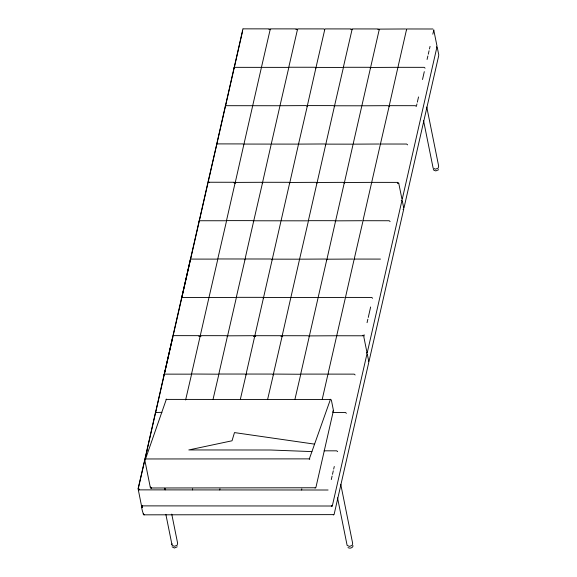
<?xml version="1.0" encoding="UTF-8"?>
<svg xmlns="http://www.w3.org/2000/svg" width="577" height="577" viewBox="0 0 577 577"><rect width="100%" height="100%" fill="white"/><g stroke="black" fill="none" stroke-linecap="round" stroke-linejoin="round"><path stroke-width="0.87" d="M328.082 490.01L138.999 489.866L138.949 488.899M142 506.058L141.574 505.632L142.526 505.878L141.697 506.599L142.512 507.284L142.526 505.878L331.602 506.015C332.842 505.878 331.155 507.017 331.602 506.015L332.071 505.921L331.602 506.015M208.903 182.108L208.896 182.62L208.34 182.447M141.87 507.082L142.144 506.217M406.54 29.802L406.634 29.117L397.993 67.004M207.879 183.399L173.215 335.425M146.623 451.517L155.458 412.483L161.913 412.346M155.372 413.168L164.207 374.134L190.836 374.156M199.087 221.424L207.922 182.39M216.577 144.726L225.412 105.692L252.041 105.714M225.318 106.377L234.154 67.343L260.782 67.365M234.06 68.028L242.895 28.994M165.368 488.741L165.173 489.887L164.445 488.25M192.466 489.909L192.66 488.762M219.75 489.931L219.952 488.784M301.62 489.988L301.814 488.842M353.11 545.82C352.735 548.006 349.676 548.763 347.981 547.58M138.083 488.719L146.861 450.687M172.949 335.785L164.113 374.819L172.855 336.47M173.057 335.324L181.69 297.436L208.326 297.458M208.03 181.928L216.808 143.897L242.946 143.918L243.862 144.748M138.242 488.82L172.898 336.795M242.65 30.884L208.189 182.029L208.492 181.762M185.606 399.991L191.636 374.011L218.128 374.177M191.6 373.694L200.241 335.807M200.342 335.345L208.982 297.458L235.611 297.48M209.09 296.996L217.868 258.965L244.006 258.986L244.922 259.816M217.832 258.647L226.61 220.616L252.755 220.638L253.664 221.467M226.573 220.299L235.214 182.411L261.496 182.289L262.412 183.118L271.248 144.084L297.876 144.106M244.064 143.601L252.697 105.714L279.333 105.735M252.805 105.252L261.446 67.365L288.074 67.386M261.547 66.903L270.325 28.872L296.47 28.893L297.386 29.723M213.093 399.147L218.928 374.033L245.066 374.047L245.982 374.884M218.892 373.716L227.526 335.828L253.808 335.699M236.375 297.018L245.153 258.986L271.298 259.001L272.214 259.838M245.117 258.669L253.757 220.782L280.393 220.803M253.866 220.32L262.643 182.289L288.788 182.303L289.697 183.14L298.533 144.106L324.815 143.976L325.731 144.805M271.349 143.623L279.989 105.735L306.272 105.605L307.188 106.442L316.023 67.408L342.651 67.43M280.097 105.274L288.875 67.242L315.013 67.257L315.929 68.093M288.839 66.925L297.617 28.893L323.762 28.908L324.671 29.744M240.378 399.169L246.213 374.047L272.358 374.069L273.274 374.899M246.177 373.737L254.818 335.85M254.926 335.388L263.559 297.501L290.195 297.523M263.667 297.04L272.308 259.152L298.936 259.174M272.409 258.691L281.049 220.803L307.678 220.825M281.15 220.342L289.791 182.455L316.073 182.325L316.989 183.154L325.825 144.127L352.453 144.149M298.641 143.644L307.418 105.605L333.564 105.627L334.472 106.456M316.124 66.946L324.909 28.908L351.047 28.929L351.963 29.759M267.67 399.19L273.505 374.069L299.997 374.242M273.469 373.759L282.247 335.72L308.392 335.742L309.308 336.571M290.959 297.061L299.593 259.174L325.875 259.044L326.791 259.874L335.626 220.847L361.909 220.717M299.701 258.712L308.479 220.674L334.624 220.695L335.533 221.525M308.443 220.364L317.083 182.476L343.365 182.346L344.281 183.176L353.117 144.149L379.399 144.019M325.933 143.666L334.566 105.779L361.202 105.8M334.674 105.317L343.452 67.278L369.597 67.3L370.506 68.129M343.416 66.968L352.194 28.929L378.339 28.951L379.255 29.78M294.962 399.212L300.797 374.091L326.935 374.112M300.761 373.781L309.395 335.893L335.677 335.764M309.503 335.432L318.143 297.544L344.426 297.415M318.244 297.083L326.885 259.196L353.167 259.066M335.735 220.385L344.368 182.498L370.65 182.368M353.218 143.687L361.858 105.8L388.141 105.67M361.959 105.339L370.6 67.451L396.882 67.321M370.708 66.99L379.341 29.102L405.631 28.973M322.247 399.234L327.945 374.257M328.046 373.795L345.428 297.559M345.536 297.097L354.17 259.21M363.02 220.4L380.402 144.163M397.892 67.466L389.057 106.5L389.287 105.67L415.433 105.692L416.342 106.521M390.117 221.568L389.201 220.739L363.056 220.717L354.278 258.748M389.287 105.67L380.51 143.702M315.9 487.5L333.383 410.802M331.292 479.552L332.092 476.061M332.489 474.323L333.282 470.832M333.679 469.094L334.278 466.476M363.885 336.615L364.282 334.869M367.066 322.666L367.859 319.182M368.256 317.437L370.643 306.978M416.544 105.649L416.94 103.903M417.337 102.165L418.534 96.936M422.508 79.503L424.297 71.656M427.074 59.453L427.867 55.969M428.271 54.224L429.064 50.74M429.461 48.995L430.053 46.384M432.837 34.18L433.832 29.824M332.374 505.654L367.03 353.629M367.347 352.258L402.01 200.233M402.32 198.863L436.984 46.838M334.126 514.367L368.79 362.334M369.1 360.971L403.763 208.939M404.073 207.569L438.736 55.543M208.585 182.577L208.723 182.08M138.768 488.87L138.999 489.866M142.281 506.289L142.151 507.233M144.762 459.876L150.287 487.276L150.871 487.926L151.39 487.745M141.754 506.238C141.076 507.861 143.947 516.011 143.774 514.489M315.035 488.106L315.597 487.76L151.289 487.991M333.261 514.972L333.823 514.626L144.178 514.828M171.751 544.573L172.134 543.822M142.065 506.101L141.762 506.462L142.461 506.83M438.664 169.71L435.83 170.907L433.998 170.338L433.313 169.357M177.218 546.816L174.384 548.02L172.09 546.816M366.669 352.843L367.044 352.525L366.705 353.037M368.429 361.548L368.797 361.231L368.328 361.332M401.707 200.5L401.239 200.594L401.736 200.565M402.991 209.307L403.46 209.206M332.612 411.17L333.08 411.069M363.005 335.641L363.568 335.302L363.063 335.201M243.04 28.85L269.178 28.872L270.094 29.701M406.778 28.973L432.916 28.994M268.925 29.413L270.728 29.413M295.936 29.434L297.739 29.434M350.859 29.477L352.662 29.477M377.87 29.492L379.673 29.499M398.029 67.321L424.174 67.343L425.09 68.173M380.546 144.019L406.684 144.041L407.6 144.87M208.066 182.245L234.204 182.267L235.12 183.097L243.956 144.062L270.584 144.084M371.804 182.368L397.942 182.39M233.952 182.808L235.755 182.808M398.029 183.219L398.858 183.219M354.314 259.066L380.459 259.087M345.573 297.415L371.711 297.436L372.627 298.266M173.093 335.641L199.231 335.663M200.378 335.663L226.523 335.684L227.439 336.514L236.411 297.335L262.557 297.35L263.473 298.186M254.962 335.706L281.1 335.72L282.016 336.55L290.851 297.523L317.48 297.537M336.831 335.764L362.969 335.785M198.978 336.203L200.782 336.203M253.902 336.247L255.705 336.247M280.912 336.268L282.716 336.268M199.072 336.492L200.861 336.492M253.736 336.528L255.532 336.535M328.082 374.112L354.228 374.134L355.143 374.963M332.864 412.468L345.486 412.483L346.395 413.312M324.115 450.817L336.737 450.832L337.653 451.661M311.897 451.603L270.685 450.01L188.816 449.945L232.019 440.792L234.486 432.591L314.523 444.131M151.109 487.962L150.272 487.017M143.998 514.799L143.161 513.855L143.781 514.619M397.82 182.931L398.231 183.277L397.726 183.176M150.727 487.652L151.181 487.976M138.949 489.411L138.393 489.238L138.639 489.815M141.863 505.784L142.317 506.108M143.615 514.489L144.07 514.814M142.526 505.878L142.101 506.022M150.972 487.89L150.446 487.5M143.861 514.727L143.334 514.345M150.893 487.774L150.474 487.377L150.885 487.644M225.809 220.76L199.18 220.739L181.604 298.121L190.439 259.087L217.067 259.109M436.45 46.787L436.717 47.3M433.803 30.242L437.027 46.21M437.316 47.667L438.78 54.923M426.764 107.048L438.664 166.097L438.195 168.152L435.433 169.176L433.132 168.145L423.54 120.557M398.83 183.652L402.054 199.606M402.342 201.07L403.806 208.319M363.856 337.033L367.073 353.001M367.369 354.458L368.833 361.714M331.335 399.89L333.441 410.442M340.747 484.291L352.655 543.339L352.186 545.395L349.424 546.419L347.123 545.388L337.531 497.8M171.751 514.121L177.615 543.209L177.146 545.265L174.384 546.289L172.083 545.258L165.866 514.41M141.415 505.409L138.184 489.181M145.606 458.758L145.137 458.967L309.344 458.874C310.577 458.78 308.911 459.725 309.344 458.874L330.506 399.205L330.736 399.522L166.032 399.399L166.407 399.082L145.606 458.758"/></g></svg>
